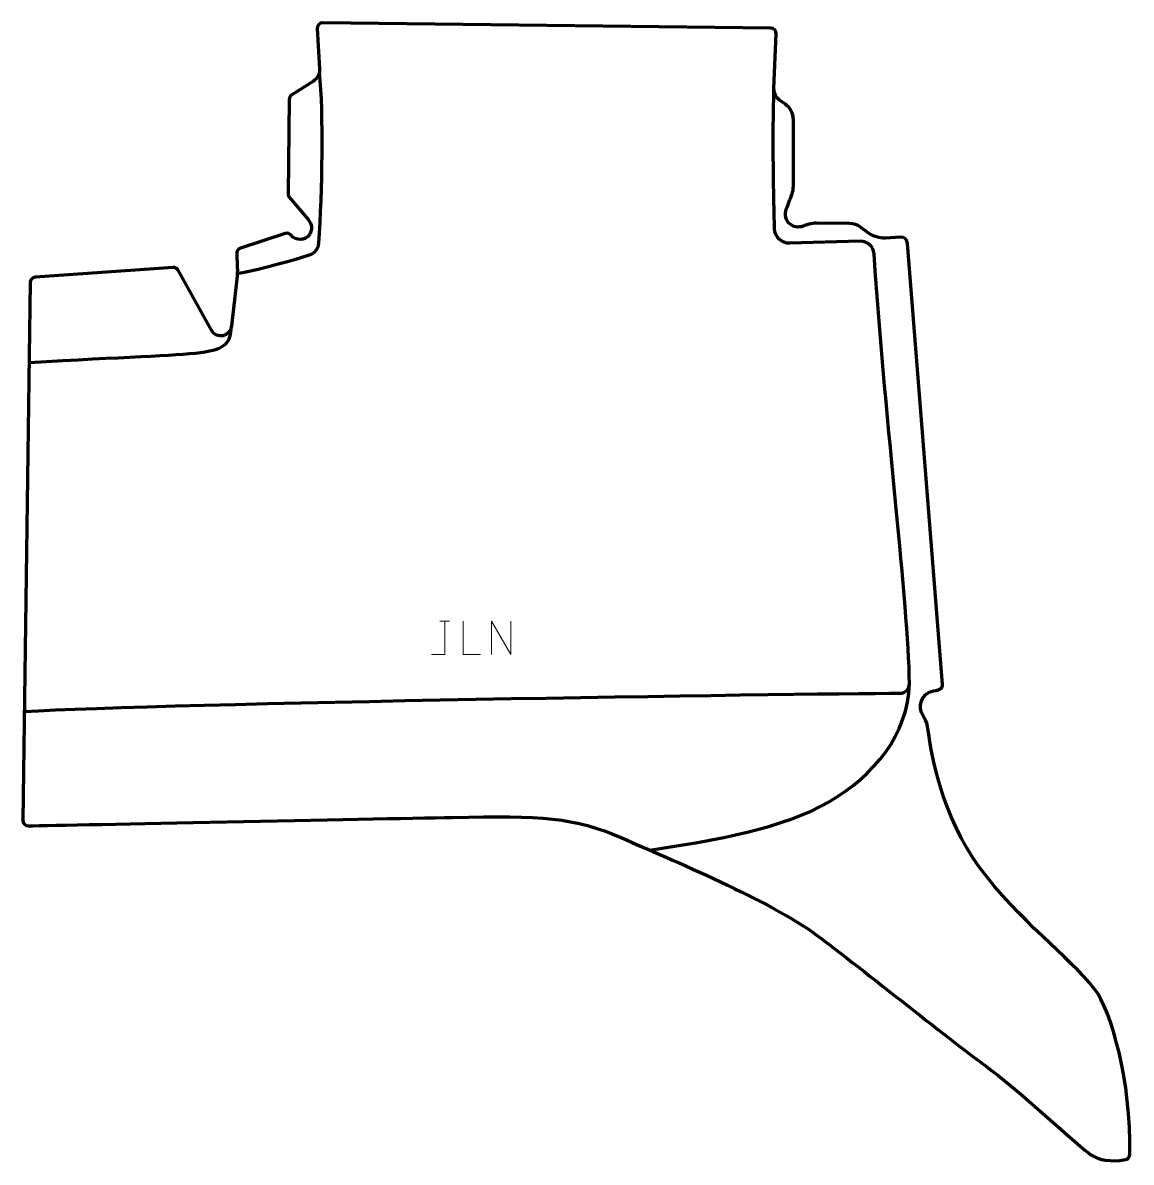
# Model space of a CAD drawing. Header units: millimetres. Extents: x -415 to 416, y -427 to 426.
import ezdxf

# ---------------------------------------------------------------- set-up
doc = ezdxf.new("R2010")
doc.units = ezdxf.units.MM
doc.header["$MEASUREMENT"] = 0
for name, color, linetype in [('layer 1', 7, 'Continuous'), ('layer 2', 7, 'Continuous'), ('layer 3', 7, 'Continuous')]:
    doc.layers.add(name, color=color, linetype=linetype)

msp = doc.modelspace()

# ---------------------------------------------------------------- linework, layer by layer
at = {"layer": 'layer 1', "color": 250, "lineweight": 9}
for points, knots in [([(-108.7256, -46.8757), (-108.7256, -46.8757), (-98.7036, -46.8757), (-98.7036, -46.8757), (-98.7036, -46.8757), (-98.7036, -46.8757), (-98.7036, -21.9221), (-98.7036, -21.9221)], [0, 0, 0, 0, 0.33333333, 0.33333333, 0.33333333, 0.33333333, 1, 1, 1, 1]), ([(-71.8409, -46.8758), (-71.8409, -46.8758), (-84.79, -46.8758), (-84.79, -46.8758), (-84.79, -46.8758), (-84.79, -46.8758), (-84.79, -21.9222), (-84.79, -21.9222)], [0, 0, 0, 0, 0.33333333, 0.33333333, 0.33333333, 0.33333333, 1, 1, 1, 1]), ([(-63.7201, -46.872), (-63.7201, -46.872), (-63.7201, -21.9185), (-63.7201, -21.9185), (-63.7201, -21.9185), (-63.7201, -21.9185), (-49.0653, -46.872), (-49.0653, -46.872), (-49.0653, -46.872), (-49.0653, -46.872), (-49.0653, -21.9185), (-49.0653, -21.9185)], [0, 0, 0, 0, 0.25, 0.25, 0.25, 0.25, 0.5, 0.5, 0.5, 0.5, 1, 1, 1, 1])]:
    msp.add_open_spline(points, degree=3, knots=knots, dxfattribs=at)
msp.add_open_spline([(-102.2877, -21.9221), (-102.2877, -21.9221), (-95.1195, -21.9221), (-95.1195, -21.9221)], degree=3, dxfattribs=at)
at = {"layer": 'layer 2', "color": 230, "lineweight": 200}
msp.add_open_spline([(-199.8717, 267.9029), (-199.8717, 267.9029), (-199.8717, 267.9064), (-199.8717, 267.9064), (-199.8717, 267.9064), (-197.6766, 271.2762), (-198.092, 275.717), (-200.8742, 278.6214), (-200.8742, 278.6214), (-200.8742, 278.6214), (-215.1641, 295.5612), (-215.1641, 295.5612), (-215.1641, 295.5612), (-215.7928, 296.3067), (-216.1323, 297.2535), (-216.1205, 298.2285), (-216.1205, 298.2285), (-216.1205, 298.2285), (-215.2629, 368.9418), (-215.2629, 368.9418), (-215.2629, 368.9418), (-215.2464, 370.3115), (-214.5406, 371.5801), (-213.3859, 372.3166), (-213.3859, 372.3166), (-213.3859, 372.3166), (-197.1123, 382.6932), (-197.1123, 382.6932), (-197.1123, 382.6932), (-194.0061, 384.6736), (-192.2168, 388.1824), (-192.437, 391.86), (-192.437, 391.86), (-192.437, 391.86), (-194.2431, 421.9963), (-194.2431, 421.9963), (-194.2431, 421.9963), (-194.3842, 424.3492), (-192.4993, 426.3271), (-190.1429, 426.2996), (-190.1429, 426.2996), (-190.1429, 426.2996), (145.6708, 422.3533), (145.6708, 422.3533), (145.6708, 422.3533), (147.9585, 422.3264), (149.7725, 420.4147), (149.6797, 418.128), (149.6797, 418.128), (149.6797, 418.128), (148.0512, 377.0306), (148.0512, 377.0306), (148.0512, 377.0306), (147.9119, 373.605), (149.5114, 370.3404), (152.3033, 368.351), (152.3033, 368.351), (152.3033, 368.351), (156.5764, 365.306), (156.5764, 365.306), (156.5764, 365.306), (160.3458, 362.6201), (162.5842, 358.2771), (162.5842, 353.6479), (162.5842, 353.6479), (162.5842, 353.6479), (162.5842, 303.8505), (162.5842, 303.8505), (162.5842, 303.8505), (162.5842, 301.9331), (162.2483, 300.0318), (161.592, 298.2302), (161.592, 298.2302), (160.3964, 294.9515), (158.4281, 289.5912), (157.4509, 287.1552), (157.4509, 287.1552), (155.7089, 282.8089), (156.8063, 277.8569), (160.575, 275.0789), (160.575, 275.0789), (163.6598, 272.8048), (167.6176, 272.8586), (171.1503, 274.3434), (171.1503, 274.3434), (171.8227, 274.626), (173.1655, 275.0456), (174.4098, 275.4141), (174.4098, 275.4141), (176.1625, 275.9326), (177.9823, 276.1854), (179.8095, 276.1682), (179.8095, 276.1682), (179.8095, 276.1682), (204.7444, 275.9319), (204.7444, 275.9319), (204.7444, 275.9319), (207.7017, 275.9039), (210.5744, 274.9415), (212.9517, 273.1819), (212.9517, 273.1819), (212.9517, 273.1819), (218.6034, 268.999), (218.6034, 268.999), (218.6034, 268.999), (222.3889, 266.1974), (227.0299, 264.7991), (231.7324, 265.0437), (231.7324, 265.0437), (231.7324, 265.0437), (242.8816, 265.6231), (242.8816, 265.6231), (242.8816, 265.6231), (245.6277, 265.7659), (247.9876, 263.6952), (248.2039, 260.9539), (248.2039, 260.9539), (248.2039, 260.9539), (274.2793, -69.4197), (274.2793, -69.4197), (274.2793, -69.4197), (274.4733, -71.8778), (273.2492, -73.425), (267.6453, -74.2844), (267.6453, -74.2844), (258.2954, -75.7185), (255.4981, -87.0099), (259.799, -92.9449), (259.799, -92.9449), (262.9657, -97.3151), (263.4051, -101.8447), (263.8215, -105.0962), (263.8215, -105.0962), (265.7683, -120.2941), (273.899, -168.3299), (302.1095, -206.5531), (302.1095, -206.5531), (331.2886, -246.085), (369.2368, -273.3627), (388.2431, -297.6324), (388.2431, -297.6324), (400.8647, -313.7448), (415.7464, -367.053), (414.8061, -421.539), (414.8061, -421.539), (414.7721, -423.5042), (413.338, -425.1574), (411.4002, -425.4857), (411.4002, -425.4857), (400.1414, -427.395), (391.6855, -425.8585), (385.4144, -421.8012), (385.4144, -421.8012), (378.5391, -417.35), (327.5826, -370.0286), (306.9578, -355.4677), (306.9578, -355.4677), (286.333, -340.9068), (213.5411, -282.2619), (179.9752, -257.1866), (179.9752, -257.1866), (146.4102, -232.1082), (69.9766, -200.1569), (33.9835, -184.3822), (33.9835, -184.3822), (-2.0096, -168.6107), (-26.2724, -167.8014), (-92.594, -169.0153), (-92.594, -169.0153), (-153.903, -170.1342), (-377.2699, -174.7139), (-410.7068, -175.4003), (-410.7068, -175.4003), (-413.0032, -175.4472), (-414.8805, -173.5817), (-414.8486, -171.2843), (-414.8486, -171.2843), (-414.8486, -171.2843), (-409.2971, 231.7099), (-409.2971, 231.7099), (-409.2971, 231.7099), (-409.2678, 233.8204), (-407.6267, 235.557), (-405.5216, 235.7045), (-405.5216, 235.7045), (-405.5216, 235.7045), (-302.2361, 242.9473), (-302.2361, 242.9473), (-302.2361, 242.9473), (-300.6599, 243.0579), (-299.1625, 242.2432), (-298.3983, 240.86), (-298.3983, 240.86), (-298.3983, 240.86), (-273.573, 195.9108), (-273.573, 195.9108), (-273.573, 195.9108), (-269.7453, 188.9779), (-259.2753, 191.0658), (-258.3981, 198.9337), (-258.3981, 198.9337), (-258.3981, 198.9337), (-254.4646, 234.1158), (-254.4646, 234.1158), (-254.4646, 234.1158), (-254.1252, 237.1548), (-254.0146, 240.2148), (-254.1346, 243.2705), (-254.1346, 243.2705), (-254.1346, 243.2705), (-254.5359, 253.5092), (-254.5359, 253.5092), (-254.5359, 253.5092), (-254.6072, 255.3253), (-253.4631, 256.9674), (-251.7351, 257.5296), (-251.7351, 257.5296), (-251.7351, 257.5296), (-218.2435, 268.4267), (-218.2435, 268.4267), (-218.2435, 268.4267), (-216.6572, 268.9427), (-214.9058, 268.444), (-213.8574, 267.1467), (-213.8574, 267.1467), (-210.3766, 262.8397), (-203.2392, 262.7342), (-199.8717, 267.9029)], degree=3, knots=[0, 0, 0, 0, 0.01724138, 0.01724138, 0.01724138, 0.01724138, 0.03448276, 0.03448276, 0.03448276, 0.03448276, 0.05172414, 0.05172414, 0.05172414, 0.05172414, 0.06896552, 0.06896552, 0.06896552, 0.06896552, 0.0862069, 0.0862069, 0.0862069, 0.0862069, 0.10344828, 0.10344828, 0.10344828, 0.10344828, 0.12068966, 0.12068966, 0.12068966, 0.12068966, 0.13793103, 0.13793103, 0.13793103, 0.13793103, 0.15517241, 0.15517241, 0.15517241, 0.15517241, 0.17241379, 0.17241379, 0.17241379, 0.17241379, 0.18965517, 0.18965517, 0.18965517, 0.18965517, 0.20689655, 0.20689655, 0.20689655, 0.20689655, 0.22413793, 0.22413793, 0.22413793, 0.22413793, 0.24137931, 0.24137931, 0.24137931, 0.24137931, 0.25862069, 0.25862069, 0.25862069, 0.25862069, 0.27586207, 0.27586207, 0.27586207, 0.27586207, 0.29310345, 0.29310345, 0.29310345, 0.29310345, 0.31034483, 0.31034483, 0.31034483, 0.31034483, 0.32758621, 0.32758621, 0.32758621, 0.32758621, 0.34482759, 0.34482759, 0.34482759, 0.34482759, 0.36206897, 0.36206897, 0.36206897, 0.36206897, 0.37931034, 0.37931034, 0.37931034, 0.37931034, 0.39655172, 0.39655172, 0.39655172, 0.39655172, 0.4137931, 0.4137931, 0.4137931, 0.4137931, 0.43103448, 0.43103448, 0.43103448, 0.43103448, 0.44827586, 0.44827586, 0.44827586, 0.44827586, 0.46551724, 0.46551724, 0.46551724, 0.46551724, 0.48275862, 0.48275862, 0.48275862, 0.48275862, 0.5, 0.5, 0.5, 0.5, 0.51724138, 0.51724138, 0.51724138, 0.51724138, 0.53448276, 0.53448276, 0.53448276, 0.53448276, 0.55172414, 0.55172414, 0.55172414, 0.55172414, 0.56896552, 0.56896552, 0.56896552, 0.56896552, 0.5862069, 0.5862069, 0.5862069, 0.5862069, 0.60344828, 0.60344828, 0.60344828, 0.60344828, 0.62068966, 0.62068966, 0.62068966, 0.62068966, 0.63793103, 0.63793103, 0.63793103, 0.63793103, 0.65517241, 0.65517241, 0.65517241, 0.65517241, 0.67241379, 0.67241379, 0.67241379, 0.67241379, 0.68965517, 0.68965517, 0.68965517, 0.68965517, 0.70689655, 0.70689655, 0.70689655, 0.70689655, 0.72413793, 0.72413793, 0.72413793, 0.72413793, 0.74137931, 0.74137931, 0.74137931, 0.74137931, 0.75862069, 0.75862069, 0.75862069, 0.75862069, 0.77586207, 0.77586207, 0.77586207, 0.77586207, 0.79310345, 0.79310345, 0.79310345, 0.79310345, 0.81034483, 0.81034483, 0.81034483, 0.81034483, 0.82758621, 0.82758621, 0.82758621, 0.82758621, 0.84482759, 0.84482759, 0.84482759, 0.84482759, 0.86206897, 0.86206897, 0.86206897, 0.86206897, 0.87931034, 0.87931034, 0.87931034, 0.87931034, 0.89655172, 0.89655172, 0.89655172, 0.89655172, 0.9137931, 0.9137931, 0.9137931, 0.9137931, 0.93103448, 0.93103448, 0.93103448, 0.93103448, 0.94827586, 0.94827586, 0.94827586, 0.94827586, 0.96551724, 0.96551724, 0.96551724, 0.96551724, 1, 1, 1, 1], dxfattribs=at)
at = {"layer": 'layer 3', "color": 142, "lineweight": 200}
for points, knots in [([(-192.6681, 389.0227), (-189.7301, 358.3443), (-190.612, 300.0624), (-193.1941, 261.2141), (-193.1941, 261.2141), (-193.4705, 257.0554), (-196.2634, 253.4873), (-200.2341, 252.2215), (-200.2341, 252.2215), (-230.6954, 242.5121), (-254.1479, 238.2325), (-254.1479, 238.2325)], [0, 0, 0, 0, 0.25, 0.25, 0.25, 0.25, 0.5, 0.5, 0.5, 0.5, 1, 1, 1, 1]), ([(-413.7261, -89.7877), (-311.6126, -83.3389), (167.4818, -76.1467), (242.4522, -76.0124), (242.4522, -76.0124), (246.4408, -76.0052), (249.6569, -72.7411), (249.5924, -68.753), (249.5924, -68.753), (248.5813, -5.9701), (232.3594, 117.1435), (223.0098, 253.2074), (223.0098, 253.2074), (222.6392, 258.6003), (218.0824, 262.7431), (212.6791, 262.5945), (212.6791, 262.5945), (212.6791, 262.5945), (159.9656, 261.1444), (159.9656, 261.1444), (159.9656, 261.1444), (153.8024, 260.975), (148.6685, 265.83), (148.4976, 271.9928), (148.4976, 271.9928), (147.9051, 293.3692), (146.8509, 341.1649), (148.0511, 377.0303)], [0, 0, 0, 0, 0.125, 0.125, 0.125, 0.125, 0.25, 0.25, 0.25, 0.25, 0.375, 0.375, 0.375, 0.375, 0.5, 0.5, 0.5, 0.5, 0.625, 0.625, 0.625, 0.625, 0.75, 0.75, 0.75, 0.75, 1, 1, 1, 1]), ([(54.9326, -193.4968), (104.7558, -186.0313), (155.3063, -177.1348), (189.2763, -157.3184), (189.2763, -157.3184), (223.247, -137.5026), (248.439, -107.1715), (249.5928, -68.7532)], [0, 0, 0, 0, 0.33333333, 0.33333333, 0.33333333, 0.33333333, 1, 1, 1, 1])]:
    msp.add_open_spline(points, degree=3, knots=knots, dxfattribs=at)
msp.add_open_spline([(-410.1213, 171.8752), (-267.2989, 180.3614), (-260.8286, 174.2951), (-258.398, 198.9335)], degree=3, dxfattribs=at)

doc.saveas('drawing.dxf')
